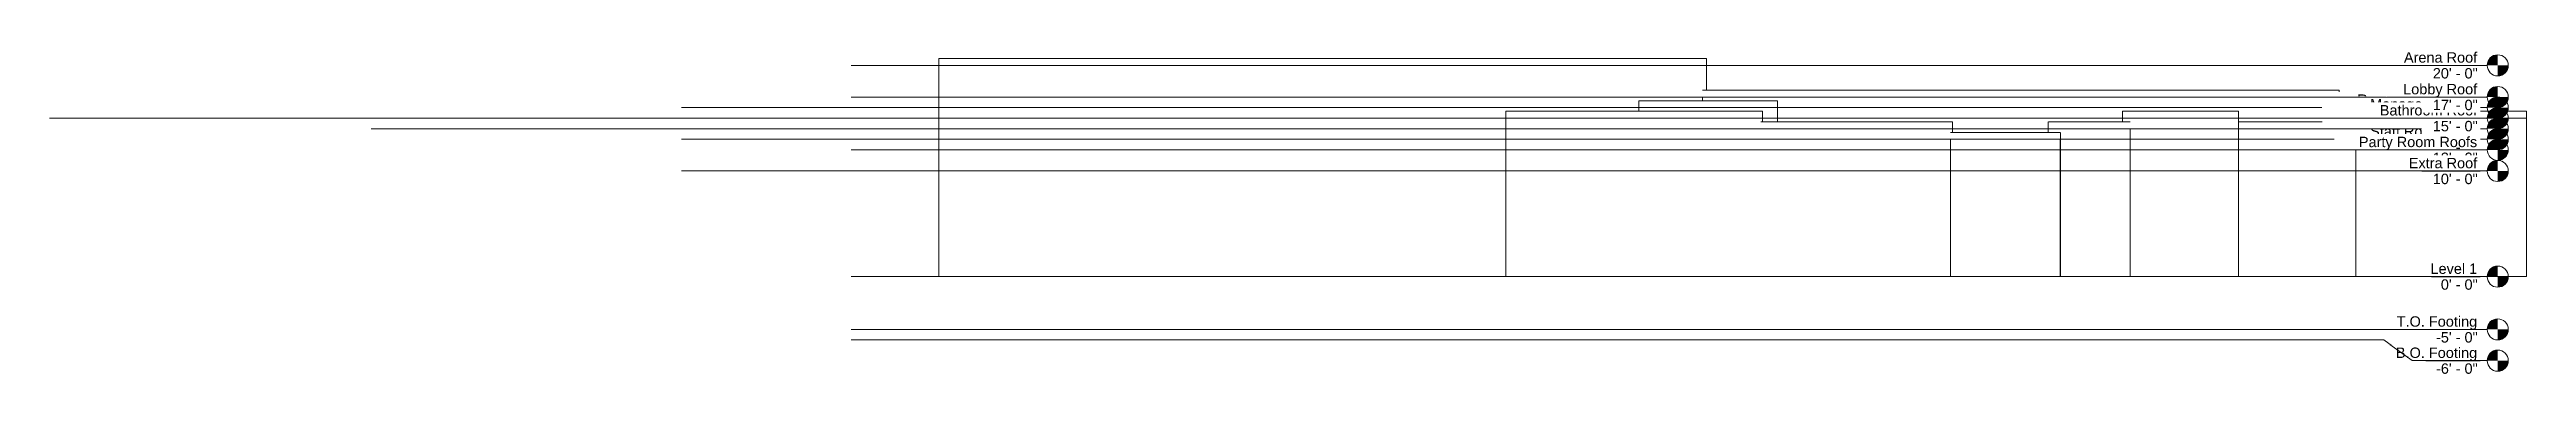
# Model space of a CAD drawing. Header units: inches. Extents: x -1842 to 977, y -113 to 258.
import ezdxf

# ---------------------------------------------------------------- set-up
doc = ezdxf.new("R2010")
doc.units = ezdxf.units.IN
doc.header["$MEASUREMENT"] = 0
doc.linetypes.add('Grid Line 1_2_', pattern=[0.875, 0.5, -0.125, 0.125, -0.125])
for name, color, linetype, lineweight in [('A-FLOR-LEVL', 51, 'Continuous', 9), ('A-ROOF', 132, 'Continuous', 13), ('A-WALL', 113, 'Continuous', 13)]:
    doc.layers.add(name, color=color, linetype=linetype, lineweight=lineweight)
doc.styles.add('Arial', font='arial.ttf', dxfattribs={"height": 11.802395})

# ---------------------------------------------------------------- blocks, each defined once
blk = doc.blocks.new('Level - Level Head - Circle-20425-West')
at = {"layer": 'A-FLOR-LEVL'}
h = blk.add_hatch(color=256, dxfattribs=at)
edge = h.paths.add_edge_path(flags=0)
edge.add_line((944.6, 0), (932.6, 0))
edge.add_arc((944.6, 0), 12, 90, 180, ccw=False)
edge.add_line((944.6, 12), (944.6, 0))
h = blk.add_hatch(color=256, dxfattribs=at)
edge = h.paths.add_edge_path(flags=0)
edge.add_line((944.6, -12), (944.6, 0))
edge.add_line((944.6, 0), (956.6, 0))
edge.add_arc((944.6, 0), 12, 270, 360, ccw=False)
blk.add_circle((944.6, 0), 12, dxfattribs=at)

msp = doc.modelspace()

# ---------------------------------------------------------------- linework, layer by layer
at = {"layer": 'A-ROOF'}
for p, q in [((-830, 247.7), (-830, 240)), ((-829.9, 247.7), (44, 247.7)), ((-393, 240), (-829.9, 240)), ((-373.4, 240), (-378.3, 240)), ((-357.8, 240), (-363.6, 240)), ((-342.7, 240), (-349, 240)), ((-327.9, 240), (-334.4, 240)), ((-313.3, 240), (-319.9, 240)), ((-298.8, 240), (-305.4, 240)), ((-284.5, 240), (-291.1, 240)), ((-270.2, 240), (-276.9, 240)), ((-256.2, 240), (-262.8, 240)), ((-242.3, 240), (-248.9, 240)), ((-228.6, 240), (-235.1, 240)), ((-215, 240), (-221.5, 240)), ((-201.7, 240), (-208.1, 240)), ((-188.6, 240), (-194.9, 240)), ((-175.7, 240), (-181.9, 240)), ((-163.1, 240), (-169.2, 240)), ((-150.7, 240), (-156.7, 240)), ((-138.6, 240), (-144.5, 240)), ((-126.8, 240), (-132.5, 240)), ((-115.3, 240), (-120.9, 240)), ((-104.1, 240), (-109.5, 240)), ((-93.2, 240), (-98.5, 240)), ((-82.8, 240), (-87.9, 240)), ((-72.6, 240), (-77.5, 240)), ((-62.8, 240), (-67.5, 240)), ((-53.3, 240), (-57.9, 240)), ((-44.3, 240), (-48.7, 240)), ((-35.6, 240), (-39.8, 240)), ((-27.4, 240), (-31.4, 240)), ((-19.5, 240), (-23.3, 240)), ((-12.1, 240), (-15.7, 240)), ((-5.1, 240), (-8.5, 240)), ((1.4, 240), (-1.8, 240)), ((7.5, 240), (4.6, 240)), ((13.2, 240), (10.4, 240)), ((18.4, 240), (15.9, 240)), ((23.1, 240), (20.8, 240)), ((27.3, 240), (25.3, 240)), ((31.1, 240), (29.3, 240)), ((34.4, 240), (32.9, 240)), ((37.3, 240), (35.9, 240)), ((39.6, 240), (38.5, 240)), ((41.4, 240), (40.6, 240)), ((42.8, 240), (42.2, 240)), ((43.7, 240), (43.3, 240)), ((44, 240), (43.9, 240)), ((44, 240), (44, 247.7)), ((-33.1, 199.7), (-33.1, 192)), ((-33.1, 199.7), (124.9, 199.7)), ((39.5, 211.7), (764, 211.7)), ((41.8, 204), (40.8, 204)), ((44.8, 204), (43.7, 204)), ((48.2, 204), (47.5, 204)), ((53.3, 204), (52.1, 204)), ((58.2, 204), (56.4, 204)), ((63.4, 204), (61.2, 204)), ((68.9, 204), (66.5, 204)), ((74.8, 204), (72.1, 204)), ((81.2, 204), (78.3, 204)), ((87.9, 204), (84.8, 204)), ((95.1, 204), (91.7, 204)), ((102.7, 204), (99.1, 204)), ((110.6, 204), (106.8, 204)), ((118.9, 204), (115, 204)), ((127.6, 204), (123.5, 204)), ((124.9, 192), (124.9, 199.7)), ((136.7, 204), (132.4, 204)), ((146, 204), (141.6, 204)), ((155.8, 204), (151.2, 204)), ((165.8, 204), (161.1, 204)), ((176.1, 204), (171.3, 204)), ((186.8, 204), (181.8, 204)), ((197.7, 204), (192.7, 204)), ((208.9, 204), (203.8, 204)), ((220.3, 204), (215.2, 204)), ((232, 204), (227, 204)), ((243.9, 204), (239.1, 204)), ((256, 204), (251.9, 204)), ((764, 204), (268.2, 204)), ((764, 204), (764, 211.7)), ((-184.5, 187.8), (-184.5, 180)), ((-184.4, 180), (-184.5, 180)), ((-184.4, 187.8), (107.5, 187.8)), ((-183.8, 180), (-184.2, 180)), ((-182.8, 180), (-183.4, 180)), ((-181.3, 180), (-182.1, 180)), ((-179.4, 180), (-180.4, 180)), ((-177, 180), (-178.1, 180)), ((-174.1, 180), (-175.4, 180)), ((-170.7, 180), (-172.3, 180)), ((-167, 180), (-168.6, 180)), ((-162.8, 180), (-164.5, 180)), ((-158.2, 180), (-159.8, 180)), ((107.5, 180), (-153.8, 180)), ((-32.8, 192), (-33.1, 192)), ((-33.1, 192), (-33.1, 192)), ((-32.1, 192), (-32.5, 192)), ((-30.8, 192), (-31.5, 192)), ((-29.2, 192), (-30, 192)), ((-27, 192), (-28.1, 192)), ((-24.4, 192), (-25.7, 192)), ((-21.4, 192), (-22.9, 192)), ((-17.9, 192), (-19.7, 192)), ((-14.1, 192), (-16, 192)), ((-9.9, 192), (-12, 192)), ((-5.4, 192), (-7.6, 192)), ((-0.5, 192), (-2.9, 192)), ((4.6, 192), (2.1, 192)), ((10, 192), (7.3, 192)), ((15.5, 192), (12.8, 192)), ((21.3, 192), (18.5, 192)), ((27.3, 192), (24.4, 192)), ((33.3, 192), (30.4, 192)), ((39.4, 192), (36.5, 192)), ((45.6, 192), (42.7, 192)), ((51.7, 192), (48.8, 192)), ((57.8, 192), (55, 192)), ((63.9, 192), (61.2, 192)), ((69.8, 192), (67.2, 192)), ((75.6, 192), (73.2, 192)), ((81.2, 192), (79, 192)), ((86.6, 192), (84.9, 192)), ((124.9, 192), (91.8, 192)), ((105.7, 175.8), (324.1, 175.8)), ((107.5, 180), (107.5, 187.8)), ((324.1, 168), (324.1, 175.8)), ((433, 175.8), (433, 168)), ((433.1, 175.8), (526.1, 175.8)), ((517.4, 187.8), (517.4, 180)), ((517.4, 187.8), (649.4, 187.8)), ((517.5, 180), (517.4, 180)), ((518, 180), (517.7, 180)), ((519.1, 180), (518.5, 180)), ((520.5, 180), (519.7, 180)), ((522.5, 180), (521.4, 180)), ((524.8, 180), (523.6, 180)), ((527.6, 180), (526.2, 180)), ((530.8, 180), (529.2, 180)), ((534.4, 180), (532.5, 180)), ((538.3, 180), (536.3, 180)), ((542.5, 180), (540.4, 180)), ((547.1, 180), (544.8, 180)), ((551.9, 180), (549.5, 180)), ((556.9, 180), (554.4, 180)), ((562.1, 180), (559.5, 180)), ((567.5, 180), (564.8, 180)), ((573, 180), (570.3, 180)), ((578.6, 180), (575.8, 180)), ((584.2, 180), (581.4, 180)), ((589.8, 180), (587, 180)), ((595.3, 180), (592.6, 180)), ((600.8, 180), (598.1, 180)), ((606.1, 180), (603.5, 180)), ((611.3, 180), (608.7, 180)), ((616.3, 180), (613.8, 180)), ((621, 180), (618.7, 180)), ((625.5, 180), (623.3, 180)), ((629.6, 180), (627.6, 180)), ((633.5, 180), (631.6, 180)), ((636.9, 180), (635.2, 180)), ((640, 180), (638.5, 180)), ((642.7, 180), (641.4, 180)), ((644.9, 180), (643.9, 180)), ((646.7, 180), (645.9, 180)), ((648.1, 180), (647.5, 180)), ((649, 180), (648.6, 180)), ((649.4, 180), (649.2, 180)), ((649.4, 180), (649.4, 187.8)), ((649.4, 175.8), (783.2, 175.8)), ((764, 187.8), (977.3, 187.8)), ((783.2, 168), (783.2, 175.8)), ((977.3, 180), (977.3, 187.8)), ((221.7, 168), (105.7, 168)), ((229.1, 168), (221.7, 168)), ((239.5, 168), (236.4, 168)), ((246, 168), (243.6, 168)), ((253.8, 168), (250.7, 168)), ((260.6, 168), (257.5, 168)), ((267.2, 168), (264.2, 168)), ((273.6, 168), (270.6, 168)), ((279.6, 168), (276.8, 168)), ((285.4, 168), (282.7, 168)), ((290.8, 168), (288.3, 168)), ((295.9, 168), (293.5, 168)), ((300.7, 168), (298.4, 168)), ((305, 168), (303, 168)), ((308.9, 168), (307.1, 168)), ((312.4, 168), (310.8, 168)), ((315.5, 168), (314.1, 168)), ((318.1, 168), (316.9, 168)), ((320.2, 168), (319.3, 168)), ((321.9, 168), (321.2, 168)), ((321.7, 163.8), (446.4, 163.8)), ((323.7, 156), (322.5, 156)), ((323.1, 168), (322.6, 168)), ((323.8, 168), (323.5, 168)), ((324.1, 168), (324, 168)), ((326.7, 156), (325.2, 156)), ((330, 156), (328.4, 156)), ((333.7, 156), (331.9, 156)), ((337.7, 156), (335.8, 156)), ((342, 156), (340, 156)), ((346.6, 156), (344.5, 156)), ((351.5, 156), (349.2, 156)), ((356.5, 156), (354.2, 156)), ((361.7, 156), (359.4, 156)), ((367, 156), (364.9, 156)), ((372.4, 156), (370.6, 156)), ((385.3, 156), (383.5, 156)), ((391.4, 156), (389, 156)), ((396.8, 156), (394.5, 156)), ((402.2, 156), (399.9, 156)), ((407.5, 156), (405.1, 156)), ((412.5, 156), (410.2, 156)), ((417.3, 156), (415.1, 156)), ((421.8, 156), (419.7, 156)), ((426, 156), (424, 156)), ((429.9, 156), (428.1, 156)), ((433.4, 156), (431.8, 156)), ((433.2, 168), (433, 168)), ((433.8, 168), (433.6, 168)), ((436.6, 156), (435.1, 156)), ((437.1, 168), (436.4, 168)), ((439.4, 156), (438.1, 156)), ((439.4, 168), (438.5, 168)), ((441.7, 156), (440.6, 156)), ((442.2, 168), (440.9, 168)), ((443.6, 156), (442.8, 156)), ((445.3, 168), (443.8, 168)), ((445.1, 156), (444.5, 156)), ((446.1, 156), (445.7, 156)), ((446.8, 156), (446.8, 163.8)), ((448.6, 168), (447, 168)), ((452.3, 168), (450.6, 168)), ((456.4, 168), (454.5, 168)), ((460.7, 168), (458.7, 168)), ((465.2, 168), (463, 168)), ((469.9, 168), (467.6, 168)), ((474.6, 168), (472.3, 168)), ((479.5, 168), (477.1, 168)), ((484.3, 168), (482, 168)), ((489.1, 168), (486.8, 168)), ((493.9, 168), (491.6, 168)), ((498.5, 168), (496.3, 168)), ((502.9, 168), (500.8, 168)), ((507.1, 168), (505.1, 168)), ((511, 168), (509.2, 168)), ((514.7, 168), (512.9, 168)), ((518, 168), (516.4, 168)), ((520.9, 168), (519.5, 168)), ((523.4, 168), (522.2, 168)), ((525.4, 168), (524.5, 168)), ((651.6, 168), (649.8, 168)), ((656.2, 168), (654.5, 168)), ((661.2, 168), (660.2, 168)), ((667.9, 168), (666.4, 168)), ((673.9, 168), (671.8, 168)), ((679.8, 168), (677.4, 168)), ((685.7, 168), (683.2, 168)), ((691.7, 168), (689, 168)), ((697.7, 168), (695, 168)), ((703.8, 168), (701.1, 168)), ((709.8, 168), (707.2, 168)), ((715.8, 168), (713.3, 168)), ((722, 168), (719, 168)), ((728, 168), (725.1, 168)), ((733.9, 168), (731.1, 168)), ((739.6, 168), (736.9, 168)), ((745, 168), (742.4, 168)), ((750.3, 168), (747.8, 168)), ((755.2, 168), (752.9, 168)), ((759.8, 168), (757.6, 168)), ((764, 168), (762.1, 168)), ((767.9, 168), (766.1, 168)), ((771.4, 168), (769.8, 168)), ((774.5, 168), (773.1, 168)), ((777.1, 168), (776, 168)), ((779.3, 168), (778.4, 168)), ((780.9, 168), (780.3, 168)), ((782.2, 168), (781.7, 168)), ((782.9, 168), (782.7, 168)), ((783.2, 168), (783.2, 168))]:
    msp.add_line(p, q, dxfattribs=at)
at = {"layer": 'A-WALL'}
for p, q in [((-830, 240), (-830, 0)), ((-393, 240), (-378.3, 240)), ((-373.4, 240), (-363.6, 240)), ((-357.8, 240), (-349, 240)), ((-342.7, 240), (-334.4, 240)), ((-327.9, 240), (-319.9, 240)), ((-313.3, 240), (-305.4, 240)), ((-298.8, 240), (-291.1, 240)), ((-284.5, 240), (-276.9, 240)), ((-270.2, 240), (-262.8, 240)), ((-256.2, 240), (-248.9, 240)), ((-242.3, 240), (-235.1, 240)), ((-228.6, 240), (-221.5, 240)), ((-215, 240), (-208.1, 240)), ((-201.7, 240), (-194.9, 240)), ((-188.6, 240), (-181.9, 240)), ((-175.7, 240), (-169.2, 240)), ((-163.1, 240), (-156.7, 240)), ((-150.7, 240), (-144.5, 240)), ((-138.6, 240), (-132.5, 240)), ((-126.8, 240), (-120.9, 240)), ((-115.3, 240), (-109.5, 240)), ((-104.1, 240), (-98.5, 240)), ((-93.2, 240), (-87.9, 240)), ((-82.8, 240), (-77.5, 240)), ((-72.6, 240), (-67.5, 240)), ((-62.8, 240), (-57.9, 240)), ((-53.3, 240), (-48.7, 240)), ((-44.3, 240), (-39.8, 240)), ((-35.6, 240), (-31.4, 240)), ((-27.4, 240), (-23.3, 240)), ((-19.5, 240), (-15.7, 240)), ((-12.1, 240), (-8.5, 240)), ((-5.1, 240), (-1.8, 240)), ((1.4, 240), (4.6, 240)), ((7.5, 240), (10.4, 240)), ((13.2, 240), (15.9, 240)), ((18.4, 240), (20.8, 240)), ((23.1, 240), (25.3, 240)), ((27.3, 240), (29.3, 240)), ((31.1, 240), (32.9, 240)), ((34.4, 240), (35.9, 240)), ((37.3, 240), (38.5, 240)), ((39.6, 240), (40.6, 240)), ((41.4, 240), (42.2, 240)), ((42.8, 240), (43.3, 240)), ((43.7, 240), (43.9, 240)), ((44, 211.7), (44, 240)), ((39.5, 199.7), (39.5, 204)), ((39.5, 204), (40.8, 204)), ((41.8, 204), (43.7, 204)), ((44.8, 204), (47.5, 204)), ((48.2, 204), (52.1, 204)), ((53.3, 204), (56.4, 204)), ((58.2, 204), (61.2, 204)), ((63.4, 204), (66.5, 204)), ((68.9, 204), (72.1, 204)), ((74.8, 204), (78.3, 204)), ((81.2, 204), (84.8, 204)), ((87.9, 204), (91.7, 204)), ((95.1, 204), (99.1, 204)), ((102.7, 204), (106.8, 204)), ((110.6, 204), (115, 204)), ((118.9, 204), (123.5, 204)), ((127.6, 204), (132.4, 204)), ((136.7, 204), (141.6, 204)), ((146, 204), (151.2, 204)), ((155.8, 204), (161.1, 204)), ((165.8, 204), (171.3, 204)), ((176.1, 204), (181.8, 204)), ((186.8, 204), (192.7, 204)), ((197.7, 204), (203.8, 204)), ((208.9, 204), (215.2, 204)), ((220.3, 204), (227, 204)), ((232, 204), (239.1, 204)), ((243.9, 204), (251.9, 204)), ((256, 204), (268.2, 204)), ((764, 175.8), (764, 204)), ((-184.5, 180), (-184.5, 0)), ((-184.3, 180), (-184.2, 180)), ((-33.1, 192), (-33.1, 187.8)), ((-33.1, 192), (-33.1, 192)), ((-32.8, 192), (-32.5, 192)), ((-32.1, 192), (-31.5, 192)), ((-30.8, 192), (-30, 192)), ((-29.2, 192), (-28.1, 192)), ((-27, 192), (-25.7, 192)), ((-24.4, 192), (-22.9, 192)), ((-21.4, 192), (-19.7, 192)), ((-17.9, 192), (-16, 192)), ((-14.1, 192), (-12, 192)), ((-9.9, 192), (-7.6, 192)), ((-5.4, 192), (-2.9, 192)), ((-0.5, 192), (2.1, 192)), ((4.6, 192), (7.3, 192)), ((10, 192), (12.8, 192)), ((15.5, 192), (18.5, 192)), ((21.3, 192), (24.4, 192)), ((27.3, 192), (30.4, 192)), ((33.3, 192), (36.5, 192)), ((39.4, 192), (42.7, 192)), ((45.6, 192), (48.8, 192)), ((51.7, 192), (55, 192)), ((57.8, 192), (61.2, 192)), ((63.9, 192), (67.2, 192)), ((69.8, 192), (73.2, 192)), ((75.6, 192), (79, 192)), ((81.2, 192), (84.9, 192)), ((86.6, 192), (91.8, 192)), ((107.5, 175.8), (107.5, 180)), ((124.9, 175.8), (124.9, 192)), ((517.4, 180), (517.4, 175.8)), ((517.5, 180), (517.7, 180)), ((518, 180), (518.5, 180)), ((519.1, 180), (519.7, 180)), ((520.5, 180), (521.4, 180)), ((522.5, 180), (523.6, 180)), ((524.8, 180), (526.2, 180)), ((527.6, 180), (529.2, 180)), ((530.8, 180), (532.5, 180)), ((534.4, 180), (536.3, 180)), ((538.3, 180), (540.4, 180)), ((542.5, 180), (544.8, 180)), ((547.1, 180), (549.5, 180)), ((551.9, 180), (554.4, 180)), ((556.9, 180), (559.5, 180)), ((562.1, 180), (564.8, 180)), ((567.5, 180), (570.3, 180)), ((573, 180), (575.8, 180)), ((578.6, 180), (581.4, 180)), ((584.2, 180), (587, 180)), ((589.8, 180), (592.6, 180)), ((595.3, 180), (598.1, 180)), ((600.8, 180), (603.5, 180)), ((606.1, 180), (608.7, 180)), ((611.3, 180), (613.8, 180)), ((616.3, 180), (618.7, 180)), ((621, 180), (623.3, 180)), ((625.5, 180), (627.6, 180)), ((629.6, 180), (631.6, 180)), ((633.5, 180), (635.2, 180)), ((636.9, 180), (638.5, 180)), ((640, 180), (641.4, 180)), ((642.7, 180), (643.9, 180)), ((644.9, 180), (645.9, 180)), ((646.7, 180), (647.5, 180)), ((648.1, 180), (648.6, 180)), ((649, 180), (649.2, 180)), ((649.4, 0), (649.4, 180)), ((764, 180), (977.3, 180)), ((977.3, 0), (977.3, 180)), ((229.2, 168), (236.4, 168)), ((239.5, 168), (243.6, 168)), ((321.7, 0), (321.7, 156)), ((321.7, 156), (322.5, 156)), ((321.9, 168), (322.6, 168)), ((323.1, 168), (323.5, 168)), ((323.8, 168), (324, 168)), ((324.1, 163.8), (324.1, 168)), ((433, 168), (433, 163.8)), ((433.2, 168), (433.6, 168)), ((433.9, 168), (436.4, 168)), ((437.1, 168), (438.4, 168)), ((446.1, 156), (446.4, 156)), ((446.4, 156), (446.4, 0)), ((446.8, 0), (446.8, 156)), ((525.4, 168), (526.1, 168)), ((526.1, 168), (526.1, 0)), ((649.4, 168), (649.8, 168)), ((651.6, 168), (654.5, 168)), ((656.2, 168), (660.2, 168)), ((661.2, 168), (666.4, 168)), ((667.9, 168), (671.8, 168)), ((673.9, 168), (677.4, 168)), ((679.8, 168), (683.2, 168)), ((685.7, 168), (689, 168)), ((691.7, 168), (695, 168)), ((697.7, 168), (701.1, 168)), ((703.8, 168), (707.2, 168)), ((709.8, 168), (713.3, 168)), ((715.8, 168), (719, 168)), ((722, 168), (725.1, 168)), ((728, 168), (731.1, 168)), ((733.9, 168), (736.9, 168)), ((739.6, 168), (742.4, 168)), ((745, 168), (747.8, 168)), ((750.3, 168), (752.9, 168)), ((755.2, 168), (757.6, 168)), ((759.8, 168), (762.1, 168)), ((764, 168), (766.1, 168)), ((767.9, 168), (769.8, 168)), ((771.4, 168), (773.1, 168)), ((774.5, 168), (776, 168)), ((777.1, 168), (778.4, 168)), ((779.3, 168), (780.3, 168)), ((781, 168), (781.7, 168)), ((782.2, 168), (782.7, 168)), ((782.9, 168), (783.2, 168)), ((783.2, 0), (783.2, 168)), ((-184.4, 0), (-829.9, 0)), ((321.7, 0), (-153.2, 0)), ((563.3, 0), (526.1, 0)), ((902.4, 0), (649.3, 0))]:
    msp.add_line(p, q, dxfattribs=at)
at = {"layer": 'A-WALL', "flags": 128}
for points in [[(-183.8, 180), (-183.7, 180), (-183.4, 180)], [(-182.8, 180), (-182.7, 180), (-182.1, 180)], [(-181.3, 180), (-181.2, 180), (-180.4, 180)], [(-179.4, 180), (-179.2, 180), (-178.1, 180)], [(-177, 180), (-176.7, 180), (-175.4, 180)], [(-174.1, 180), (-173.9, 180), (-172.3, 180)], [(-170.7, 180), (-170.6, 180), (-168.6, 180)], [(-167, 180), (-166.8, 180), (-164.5, 180)], [(-162.8, 180), (-162.7, 180), (-159.8, 180)], [(-158.2, 180), (-158.1, 180), (-153.2, 180)], [(214.3, 168), (221.7, 168), (221.7, 168)], [(246, 168), (250.6, 168), (250.7, 168)], [(253.8, 168), (257.5, 168), (257.5, 168)], [(260.6, 168), (264.1, 168), (264.2, 168)], [(267.2, 168), (270.6, 168), (270.6, 168)], [(273.6, 168), (276.7, 168), (276.8, 168)], [(279.6, 168), (282.6, 168), (282.7, 168)], [(285.4, 168), (288.2, 168), (288.3, 168)], [(290.8, 168), (293.4, 168), (293.5, 168)], [(295.9, 168), (298.3, 168), (298.4, 168)], [(300.7, 168), (302.9, 168), (303, 168)], [(305, 168), (307, 168), (307.1, 168)], [(308.9, 168), (310.7, 168), (310.8, 168)], [(312.4, 168), (314, 168), (314.1, 168)], [(315.5, 168), (316.8, 168), (316.9, 168)], [(318.1, 168), (319.2, 168), (319.3, 168)], [(320.2, 168), (321.1, 168), (321.2, 168)], [(323.7, 156), (324.4, 156), (325.2, 156)], [(326.7, 156), (327.3, 156), (328.4, 156)], [(330, 156), (330.7, 156), (331.9, 156)], [(333.7, 156), (334.4, 156), (335.8, 156)], [(337.7, 156), (338.4, 156), (340, 156)], [(342, 156), (342.6, 156), (344.5, 156)], [(346.6, 156), (347.2, 156), (349.2, 156)], [(351.5, 156), (351.9, 156), (354.2, 156)], [(356.5, 156), (356.9, 156), (359.4, 156)], [(361.7, 156), (362, 156), (364.9, 156)], [(367, 156), (367.2, 156), (370.6, 156)], [(372.4, 156), (372.5, 156), (377.9, 156)], [(377.9, 156), (383.4, 156), (383.5, 156)], [(385.3, 156), (388.9, 156), (389, 156)], [(391.4, 156), (394.4, 156), (394.5, 156)], [(396.8, 156), (399.7, 156), (399.9, 156)], [(402.2, 156), (404.9, 156), (405.1, 156)], [(407.5, 156), (410, 156), (410.2, 156)], [(412.5, 156), (414.8, 156), (415.1, 156)], [(417.3, 156), (419.4, 156), (419.7, 156)], [(421.8, 156), (423.7, 156), (424, 156)], [(426, 156), (427.8, 156), (428.1, 156)], [(429.9, 156), (431.5, 156), (431.8, 156)], [(433.4, 156), (434.8, 156), (435.1, 156)], [(436.6, 156), (437.8, 156), (438.1, 156)], [(439.4, 168), (440.9, 168), (440.9, 168)], [(439.4, 156), (440.4, 156), (440.6, 156)], [(441.7, 156), (442.5, 156), (442.8, 156)], [(442.1, 168), (443.7, 168), (443.8, 168)], [(443.6, 156), (444.3, 156), (444.5, 156)], [(445.1, 156), (445.6, 156), (445.7, 156)], [(445.2, 168), (446.9, 168), (447, 168)], [(448.6, 168), (450.5, 168), (450.6, 168)], [(452.3, 168), (454.3, 168), (454.5, 168)], [(456.4, 168), (458.5, 168), (458.7, 168)], [(460.7, 168), (462.8, 168), (463, 168)], [(465.2, 168), (467.4, 168), (467.6, 168)], [(469.9, 168), (472.1, 168), (472.3, 168)], [(474.6, 168), (476.9, 168), (477.1, 168)], [(479.5, 168), (481.7, 168), (482, 168)], [(484.3, 168), (486.5, 168), (486.8, 168)], [(489.1, 168), (491.2, 168), (491.6, 168)], [(493.9, 168), (495.9, 168), (496.3, 168)], [(498.5, 168), (500.4, 168), (500.8, 168)], [(502.9, 168), (504.7, 168), (505.1, 168)], [(507.1, 168), (508.8, 168), (509.2, 168)], [(511, 168), (512.6, 168), (512.9, 168)], [(514.7, 168), (516, 168), (516.4, 168)], [(518, 168), (519.2, 168), (519.5, 168)], [(520.9, 168), (521.9, 168), (522.2, 168)], [(523.4, 168), (524.2, 168), (524.5, 168)], [(-153.2, 0), (-157.9, 0), (-162.3, 0), (-166.3, 0), (-169.9, 0), (-173.2, 0), (-176, 0), (-178.5, 0), (-180.5, 0), (-182.1, 0), (-183.3, 0), (-184.1, 0), (-184.5, 0), (-184.5, 0)], [(377.9, 0), (372.5, 0), (367.2, 0), (362, 0), (356.9, 0), (351.9, 0), (347.2, 0), (342.6, 0), (338.4, 0), (334.4, 0), (330.7, 0), (327.3, 0), (324.4, 0), (321.7, 0)], [(446.4, 0), (445.6, 0), (444.3, 0), (442.5, 0), (440.4, 0), (437.8, 0), (434.8, 0), (431.5, 0), (427.8, 0), (423.7, 0), (419.4, 0), (414.8, 0), (410, 0), (404.9, 0), (399.7, 0), (394.4, 0), (388.9, 0), (383.4, 0), (377.9, 0)], [(526.1, 0), (524.3, 0), (522.1, 0), (519.5, 0), (516.6, 0), (513.3, 0), (509.7, 0), (505.9, 0), (501.8, 0), (497.5, 0), (493.1, 0), (488.6, 0), (484, 0), (479.4, 0), (474.8, 0), (470.2, 0), (465.7, 0), (461.4, 0), (457.3, 0), (453.4, 0), (449.7, 0), (446.4, 0)], [(649.4, 0), (649.4, 0), (649, 0), (648.1, 0), (646.8, 0), (645, 0), (642.8, 0), (640.2, 0), (637.1, 0), (633.7, 0), (630, 0), (625.9, 0), (621.5, 0), (616.8, 0), (612, 0), (606.9, 0), (601.6, 0), (596.2, 0), (590.7, 0), (585.2, 0), (579.7, 0), (574.1, 0), (568.7, 0), (563.3, 0)], [(977.3, 0), (977.2, 0), (976.8, 0), (975.8, 0), (974.4, 0), (972.5, 0), (970.1, 0), (967.2, 0), (963.9, 0), (960.1, 0), (956, 0), (951.4, 0), (946.4, 0), (941.1, 0), (935.4, 0), (929.3, 0), (923, 0), (916.4, 0), (909.5, 0), (902.4, 0)]]:
    msp.add_lwpolyline(points, dxfattribs=at)

# ---------------------------------------------------------------- block references
at = {"layer": 'A-FLOR-LEVL'}
for p in [(0, 240), (0, 180), (0, 120), (0, 0), (0, -60)]:
    msp.add_blockref('Level - Level Head - Circle-20425-West', p, dxfattribs=at)

# ---------------------------------------------------------------- next in the draw order: texts
at = {"layer": 'A-FLOR-LEVL', "attachment_point": 3, "line_spacing_factor": 0.938532, "style": 'Arial', "bg_fill": 3, "box_fill_scale": 1.25, "bg_fill_color": 0, "bg_fill_transparency": 0}
for s, insert, char_height, width in [('Arena Roof', (921.2, 254.9), 11.8, 99.36), ('Airlock Roof', (921.2, 194.9), 11.802, 105.696), ('Platforms', (921.2, 134.9), 11.8, 82.8), ('Level 1', (921.2, 14.9), 11.8, 63.504), ('T.O. Footing', (921.2, -45.1), 11.802, 109.152)]:
    msp.add_mtext(s, dxfattribs=dict(at, insert=insert, char_height=char_height, width=width))

# ---------------------------------------------------------------- next in the draw order: texts
at = {"layer": 'A-FLOR-LEVL', "char_height": 11.8, "attachment_point": 3, "line_spacing_factor": 0.938532, "style": 'Arial', "bg_fill": 3, "box_fill_scale": 1.25, "bg_fill_color": 0, "bg_fill_transparency": 0}
for s, insert, width in [('20\' - 0"', (921.8, 236.9), 60.912), ('15\' - 0"', (921.8, 176.9), 60.912), ('10\' - 0"', (921.8, 116.9), 60.912), ('0\' - 0"', (921.8, -3.1), 49.968), ('-5\' - 0"', (921.8, -63.1), 56.448)]:
    msp.add_mtext(s, dxfattribs=dict(at, insert=insert, width=width))

# ---------------------------------------------------------------- next in the draw order: linework, layer by layer
at = {"layer": 'A-FLOR-LEVL', "linetype": 'Grid Line 1_2_'}
for p, q in [((-929.6, 240), (932.6, 240)), ((-929.6, 180), (932.6, 180)), ((-929.6, 120), (932.6, 120)), ((-929.6, 0), (932.6, 0)), ((-929.6, -60), (932.6, -60))]:
    msp.add_line(p, q, dxfattribs=at)

# ---------------------------------------------------------------- next in the draw order: block references
at = {"layer": 'A-FLOR-LEVL'}
for p in [(0, 192), (0, -95.5)]:
    msp.add_blockref('Level - Level Head - Circle-20425-West', p, dxfattribs=at)

# ---------------------------------------------------------------- next in the draw order: texts
at = {"layer": 'A-FLOR-LEVL', "char_height": 11.802, "attachment_point": 3, "line_spacing_factor": 0.938532, "style": 'Arial', "bg_fill": 3, "box_fill_scale": 1.25, "bg_fill_color": 0, "bg_fill_transparency": 0}
for s, insert, width in [('Repair Room Roof', (921.2, 206.9), 162.432), ('B.O. Footing', (921.2, -80.6), 110.304)]:
    msp.add_mtext(s, dxfattribs=dict(at, insert=insert, width=width))

# ---------------------------------------------------------------- next in the draw order: linework, layer by layer
at = {"layer": 'A-FLOR-LEVL', "linetype": 'Grid Line 1_2_'}
msp.add_line((-929.6, -72), (815.1, -72), dxfattribs=at)
at = {"layer": 'A-FLOR-LEVL'}
msp.add_line((815.1, -72), (847.3, -95.5), dxfattribs=at)

# ---------------------------------------------------------------- next in the draw order: texts
at = {"layer": 'A-FLOR-LEVL', "char_height": 11.8, "attachment_point": 3, "line_spacing_factor": 0.938532, "style": 'Arial', "bg_fill": 3, "box_fill_scale": 1.25, "bg_fill_color": 0, "bg_fill_transparency": 0}
for s, insert, width in [('16\' - 0"', (921.8, 188.9), 60.912), ('-6\' - 0"', (921.8, -98.6), 56.448)]:
    msp.add_mtext(s, dxfattribs=dict(at, insert=insert, width=width))

# ---------------------------------------------------------------- next in the draw order: linework, layer by layer
at = {"layer": 'A-FLOR-LEVL', "linetype": 'Grid Line 1_2_'}
msp.add_line((-1122.7, 192), (932.6, 192), dxfattribs=at)
at = {"layer": 'A-FLOR-LEVL'}
msp.add_line((847.3, -95.5), (932.6, -95.5), dxfattribs=at)

# ---------------------------------------------------------------- next in the draw order: block references
msp.add_blockref('Level - Level Head - Circle-20425-West', (0, 168), dxfattribs=at)

# ---------------------------------------------------------------- next in the draw order: texts
at = {"layer": 'A-FLOR-LEVL', "insert": (921.2, 182.9), "char_height": 11.802, "width": 171.216, "attachment_point": 3, "line_spacing_factor": 0.938532, "style": 'Arial', "bg_fill": 3, "box_fill_scale": 1.25, "bg_fill_color": 0, "bg_fill_transparency": 0}
msp.add_mtext('Briefing Room Roof', dxfattribs=at)

# ---------------------------------------------------------------- next in the draw order: texts
at = {"layer": 'A-FLOR-LEVL', "insert": (921.8, 164.9), "char_height": 11.8, "width": 60.912, "attachment_point": 3, "line_spacing_factor": 0.938532, "style": 'Arial', "bg_fill": 3, "box_fill_scale": 1.25, "bg_fill_color": 0, "bg_fill_transparency": 0}
msp.add_mtext('14\' - 0"', dxfattribs=at)

# ---------------------------------------------------------------- next in the draw order: linework, layer by layer
at = {"layer": 'A-FLOR-LEVL', "linetype": 'Grid Line 1_2_'}
msp.add_line((-1122.7, 168), (932.6, 168), dxfattribs=at)

# ---------------------------------------------------------------- next in the draw order: block references
at = {"layer": 'A-FLOR-LEVL'}
msp.add_blockref('Level - Level Head - Circle-20425-West', (0, 156), dxfattribs=at)

# ---------------------------------------------------------------- next in the draw order: texts
at = {"layer": 'A-FLOR-LEVL', "insert": (921.2, 170.9), "char_height": 11.802, "width": 145.152, "attachment_point": 3, "line_spacing_factor": 0.938532, "style": 'Arial', "bg_fill": 3, "box_fill_scale": 1.25, "bg_fill_color": 0, "bg_fill_transparency": 0}
msp.add_mtext('Staff Room Roof', dxfattribs=at)

# ---------------------------------------------------------------- next in the draw order: texts
at = {"layer": 'A-FLOR-LEVL', "insert": (921.8, 152.9), "char_height": 11.8, "width": 60.912, "attachment_point": 3, "line_spacing_factor": 0.938532, "style": 'Arial', "bg_fill": 3, "box_fill_scale": 1.25, "bg_fill_color": 0, "bg_fill_transparency": 0}
msp.add_mtext('13\' - 0"', dxfattribs=at)

# ---------------------------------------------------------------- next in the draw order: linework, layer by layer
at = {"layer": 'A-FLOR-LEVL', "linetype": 'Grid Line 1_2_'}
msp.add_line((-1122.7, 156), (932.6, 156), dxfattribs=at)

# ---------------------------------------------------------------- next in the draw order: block references
at = {"layer": 'A-FLOR-LEVL'}
msp.add_blockref('Level - Level Head - Circle-20425-West', (0, 168), dxfattribs=at)

# ---------------------------------------------------------------- next in the draw order: texts
at = {"layer": 'A-FLOR-LEVL', "insert": (921.2, 182.9), "char_height": 11.802, "width": 173.376, "attachment_point": 3, "line_spacing_factor": 0.938532, "style": 'Arial', "bg_fill": 3, "box_fill_scale": 1.25, "bg_fill_color": 0, "bg_fill_transparency": 0}
msp.add_mtext('Janitors Room Roof', dxfattribs=at)

# ---------------------------------------------------------------- next in the draw order: texts
at = {"layer": 'A-FLOR-LEVL', "insert": (921.8, 164.9), "char_height": 11.8, "width": 60.912, "attachment_point": 3, "line_spacing_factor": 0.938532, "style": 'Arial', "bg_fill": 3, "box_fill_scale": 1.25, "bg_fill_color": 0, "bg_fill_transparency": 0}
msp.add_mtext('14\' - 0"', dxfattribs=at)

# ---------------------------------------------------------------- next in the draw order: linework, layer by layer
at = {"layer": 'A-FLOR-LEVL', "linetype": 'Grid Line 1_2_'}
msp.add_line((-1319.6, 168), (932.6, 168), dxfattribs=at)

# ---------------------------------------------------------------- next in the draw order: block references
at = {"layer": 'A-FLOR-LEVL'}
msp.add_blockref('Level - Level Head - Circle-20425-West', (0, 180), dxfattribs=at)

# ---------------------------------------------------------------- next in the draw order: texts
at = {"layer": 'A-FLOR-LEVL', "insert": (921.2, 194.9), "char_height": 11.802, "width": 173.52, "attachment_point": 3, "line_spacing_factor": 0.938532, "style": 'Arial', "bg_fill": 3, "box_fill_scale": 1.25, "bg_fill_color": 0, "bg_fill_transparency": 0}
msp.add_mtext('Storage Room Roof', dxfattribs=at)

# ---------------------------------------------------------------- next in the draw order: texts
at = {"layer": 'A-FLOR-LEVL', "insert": (921.8, 176.9), "char_height": 11.8, "width": 60.912, "attachment_point": 3, "line_spacing_factor": 0.938532, "style": 'Arial', "bg_fill": 3, "box_fill_scale": 1.25, "bg_fill_color": 0, "bg_fill_transparency": 0}
msp.add_mtext('15\' - 0"', dxfattribs=at)

# ---------------------------------------------------------------- next in the draw order: linework, layer by layer
at = {"layer": 'A-FLOR-LEVL', "linetype": 'Grid Line 1_2_'}
msp.add_line((-1319.6, 180), (932.6, 180), dxfattribs=at)

# ---------------------------------------------------------------- next in the draw order: block references
at = {"layer": 'A-FLOR-LEVL'}
msp.add_blockref('Level - Level Head - Circle-20425-West', (0, 168), dxfattribs=at)

# ---------------------------------------------------------------- next in the draw order: texts
at = {"layer": 'A-FLOR-LEVL', "insert": (921.2, 201.9), "char_height": 11.802, "width": 145.008, "attachment_point": 3, "line_spacing_factor": 0.938532, "style": 'Arial', "bg_fill": 3, "box_fill_scale": 1.25, "bg_fill_color": 0, "bg_fill_transparency": 0}
msp.add_mtext('Managers Room\\PRoof', dxfattribs=at)

# ---------------------------------------------------------------- next in the draw order: texts
at = {"layer": 'A-FLOR-LEVL', "insert": (921.8, 164.9), "char_height": 11.8, "width": 60.912, "attachment_point": 3, "line_spacing_factor": 0.938532, "style": 'Arial', "bg_fill": 3, "box_fill_scale": 1.25, "bg_fill_color": 0, "bg_fill_transparency": 0}
msp.add_mtext('14\' - 0"', dxfattribs=at)

# ---------------------------------------------------------------- next in the draw order: linework, layer by layer
at = {"layer": 'A-FLOR-LEVL', "linetype": 'Grid Line 1_2_'}
msp.add_line((-1476.1, 168), (932.6, 168), dxfattribs=at)

# ---------------------------------------------------------------- next in the draw order: block references
at = {"layer": 'A-FLOR-LEVL'}
msp.add_blockref('Level - Level Head - Circle-20425-West', (0, 180), dxfattribs=at)

# ---------------------------------------------------------------- next in the draw order: texts
at = {"layer": 'A-FLOR-LEVL', "insert": (921.2, 194.9), "char_height": 11.802, "width": 109.152, "attachment_point": 3, "line_spacing_factor": 0.938532, "style": 'Arial', "bg_fill": 3, "box_fill_scale": 1.25, "bg_fill_color": 0, "bg_fill_transparency": 0}
msp.add_mtext('Arcade Roof', dxfattribs=at)

# ---------------------------------------------------------------- next in the draw order: texts
at = {"layer": 'A-FLOR-LEVL', "insert": (921.8, 176.9), "char_height": 11.8, "width": 60.912, "attachment_point": 3, "line_spacing_factor": 0.938532, "style": 'Arial', "bg_fill": 3, "box_fill_scale": 1.25, "bg_fill_color": 0, "bg_fill_transparency": 0}
msp.add_mtext('15\' - 0"', dxfattribs=at)

# ---------------------------------------------------------------- next in the draw order: linework, layer by layer
at = {"layer": 'A-FLOR-LEVL', "linetype": 'Grid Line 1_2_'}
msp.add_line((-1638.8, 180), (932.6, 180), dxfattribs=at)

# ---------------------------------------------------------------- next in the draw order: block references
at = {"layer": 'A-FLOR-LEVL'}
msp.add_blockref('Level - Level Head - Circle-20425-West', (0, 144), dxfattribs=at)

# ---------------------------------------------------------------- next in the draw order: texts
at = {"layer": 'A-FLOR-LEVL', "insert": (921.2, 158.9), "char_height": 11.802, "width": 159.84, "attachment_point": 3, "line_spacing_factor": 0.938532, "style": 'Arial', "bg_fill": 3, "box_fill_scale": 1.25, "bg_fill_color": 0, "bg_fill_transparency": 0}
msp.add_mtext('Party Room Roofs', dxfattribs=at)

# ---------------------------------------------------------------- next in the draw order: block references
at = {"layer": 'A-FLOR-LEVL'}
msp.add_blockref('Level - Level Head - Circle-20425-West', (0, 180), dxfattribs=at)

# ---------------------------------------------------------------- next in the draw order: texts
at = {"layer": 'A-FLOR-LEVL', "insert": (921.8, 140.9), "char_height": 11.8, "width": 60.912, "attachment_point": 3, "line_spacing_factor": 0.938532, "style": 'Arial', "bg_fill": 3, "box_fill_scale": 1.25, "bg_fill_color": 0, "bg_fill_transparency": 0}
msp.add_mtext('12\' - 0"', dxfattribs=at)

# ---------------------------------------------------------------- next in the draw order: linework, layer by layer
at = {"layer": 'A-FLOR-LEVL', "linetype": 'Grid Line 1_2_'}
msp.add_line((-929.6, 144), (932.6, 144), dxfattribs=at)

# ---------------------------------------------------------------- next in the draw order: block references
at = {"layer": 'A-FLOR-LEVL'}
msp.add_blockref('Level - Level Head - Circle-20425-West', (0, 120), dxfattribs=at)

# ---------------------------------------------------------------- next in the draw order: texts
at = {"layer": 'A-FLOR-LEVL', "insert": (921.2, 194.9), "char_height": 11.802, "width": 132.048, "attachment_point": 3, "line_spacing_factor": 0.938532, "style": 'Arial', "bg_fill": 3, "box_fill_scale": 1.25, "bg_fill_color": 0, "bg_fill_transparency": 0}
msp.add_mtext('Bathroom Roof', dxfattribs=at)

# ---------------------------------------------------------------- next in the draw order: texts
at = {"layer": 'A-FLOR-LEVL', "char_height": 11.8, "attachment_point": 3, "line_spacing_factor": 0.938532, "style": 'Arial', "bg_fill": 3, "box_fill_scale": 1.25, "bg_fill_color": 0, "bg_fill_transparency": 0}
for s, insert, width in [('15\' - 0"', (921.8, 176.9), 60.912), ('Extra Roof', (921.2, 134.9), 92.736)]:
    msp.add_mtext(s, dxfattribs=dict(at, insert=insert, width=width))

# ---------------------------------------------------------------- next in the draw order: linework, layer by layer
at = {"layer": 'A-FLOR-LEVL', "linetype": 'Grid Line 1_2_'}
msp.add_line((-1842.2, 180), (932.6, 180), dxfattribs=at)

# ---------------------------------------------------------------- next in the draw order: block references
at = {"layer": 'A-FLOR-LEVL'}
msp.add_blockref('Level - Level Head - Circle-20425-West', (0, 204), dxfattribs=at)

# ---------------------------------------------------------------- next in the draw order: texts
at = {"layer": 'A-FLOR-LEVL', "insert": (921.8, 116.9), "char_height": 11.8, "width": 60.912, "attachment_point": 3, "line_spacing_factor": 0.938532, "style": 'Arial', "bg_fill": 3, "box_fill_scale": 1.25, "bg_fill_color": 0, "bg_fill_transparency": 0}
msp.add_mtext('10\' - 0"', dxfattribs=at)

# ---------------------------------------------------------------- next in the draw order: linework, layer by layer
at = {"layer": 'A-FLOR-LEVL', "linetype": 'Grid Line 1_2_'}
msp.add_line((-1122.7, 120), (932.6, 120), dxfattribs=at)

# ---------------------------------------------------------------- next in the draw order: texts
at = {"layer": 'A-FLOR-LEVL', "insert": (921.2, 218.9), "char_height": 11.8, "width": 100.08, "attachment_point": 3, "line_spacing_factor": 0.938532, "style": 'Arial', "bg_fill": 3, "box_fill_scale": 1.25, "bg_fill_color": 0, "bg_fill_transparency": 0}
msp.add_mtext('Lobby Roof', dxfattribs=at)

# ---------------------------------------------------------------- next in the draw order: texts
at = {"layer": 'A-FLOR-LEVL', "insert": (921.8, 200.9), "char_height": 11.8, "width": 60.912, "attachment_point": 3, "line_spacing_factor": 0.938532, "style": 'Arial', "bg_fill": 3, "box_fill_scale": 1.25, "bg_fill_color": 0, "bg_fill_transparency": 0}
msp.add_mtext('17\' - 0"', dxfattribs=at)

# ---------------------------------------------------------------- next in the draw order: linework, layer by layer
at = {"layer": 'A-FLOR-LEVL', "linetype": 'Grid Line 1_2_'}
msp.add_line((-929.6, 204), (932.6, 204), dxfattribs=at)

doc.saveas('drawing.dxf')
